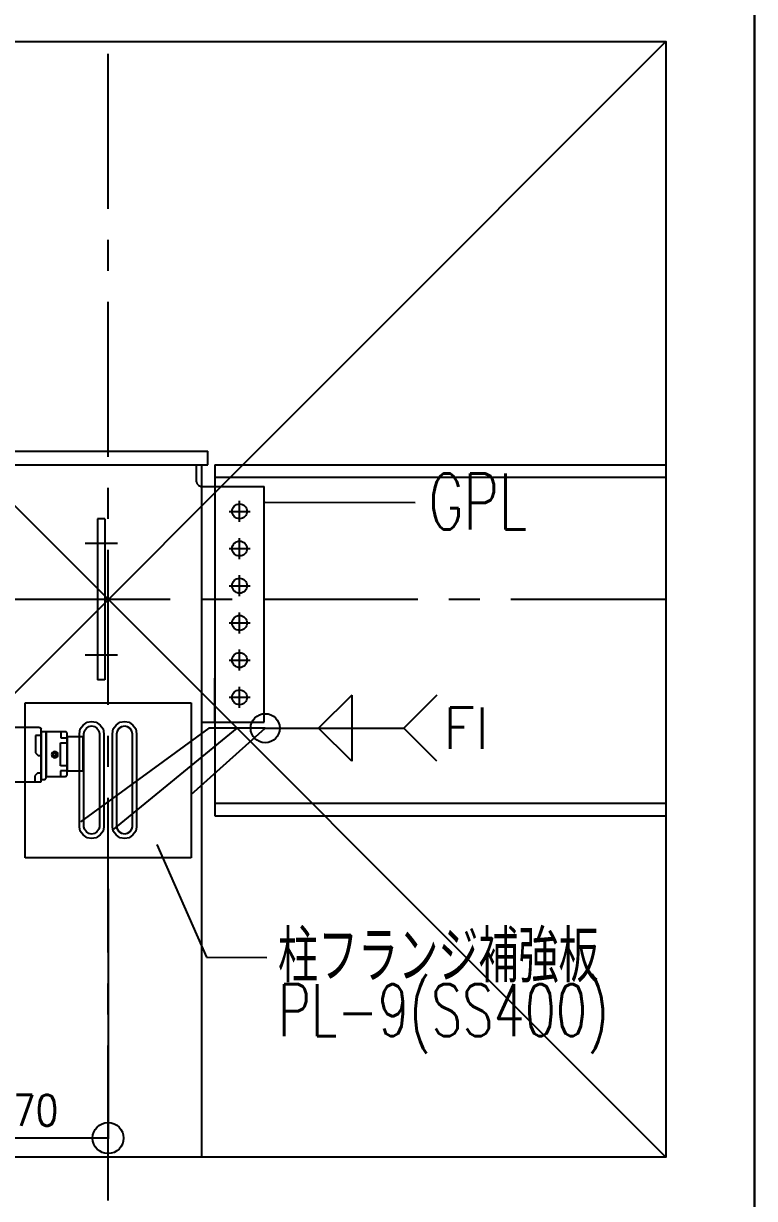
# Model space of a CAD drawing. Extents: x -668440 to 1010955, y -1678500 to 210463.
# Drawn here: x -609374 to -597578, y -903745 to -884787 of the extents above; entities that cross this region are included whole.
import ezdxf
from ezdxf.enums import TextEntityAlignment as Align

# ---------------------------------------------------------------- set-up
doc = ezdxf.new("R2010")
doc.units = 0
doc.header["$MEASUREMENT"] = 0
doc.linetypes.add('CENTER', pattern=[2, 1.25, -0.25, 0.25, -0.25])
doc.linetypes.add('HASEN_S', pattern=[2, 1.5, -0.5])
doc.layers.get('0').update_dxf_attribs({"color": 3, "linetype": 'CONTINUOUS'})
doc.layers.get('Defpoints').update_dxf_attribs({"color": 251, "linetype": 'CONTINUOUS'})
doc.layers.add('00_ADDL', color=253, linetype='CONTINUOUS', plot=False)
for name, color, linetype in [('098', 7, 'CONTINUOUS'), ('100', 5, 'CENTER'), ('_1-1_L-CL', 3, 'CONTINUOUS'), ('_1-3_L-CS', 1, 'CONTINUOUS'), ('_1-B_TXT1', 3, 'CONTINUOUS'), ('_5-6_GS-M', 6, 'CONTINUOUS'), ('_B-2_PL-M', 3, 'CONTINUOUS'), ('_B-3_PL-H', 4, 'HASEN_S'), ('_B-6_BN-M', 3, 'CONTINUOUS'), ('BOLT', 4, 'CONTINUOUS'), ('cfhole_d', 7, 'CONTINUOUS'), ('cfr_d', 7, 'CONTINUOUS'), ('COL_H-594x302x14x23x13', 7, 'CONTINUOUS'), ('ctp400-40-60-60-0-0-M22', 7, 'CONTINUOUS'), ('SH400-12-3-3-M22@90(0.0)', 7, 'CONTINUOUS'), ('注記', 3, 'CONTINUOUS')]:
    doc.layers.add(name, color=color, linetype=linetype)
doc.styles.add('DRACAD', font='txt', dxfattribs={"width": 0.85, "bigfont": 'extfont2'})
doc.styles.add('S030', font='simplex.shx', dxfattribs={"width": 0.8, "bigfont": 'extfont2.shx'})
doc.styles.get("Standard").update_dxf_attribs({"font": 'Osaka.ttc'})
doc.dimstyles.new('ISO-25', dxfattribs={"dimtxt": 2.5, "dimasz": 2.5, "dimexe": 1.25, "dimexo": 0.625, "dimtad": 1, "dimdec": 4, "dimdsep": 46, "dimtxsty": 'Standard', "dimcen": 2.5, "dimadec": 0, "dimazin": 0, "dimtfac": 1, "dimtdec": 4, "dimtmove": 0, "dimatfit": 3, "dimfxl": 1, "dimtolj": 1, "dimtzin": 0, "dimarcsym": 0})

# ---------------------------------------------------------------- blocks, each defined once
blk = doc.blocks.new('TC01')
at = {"layer": '注記', "color": 4, "linetype": 'Continuous'}
for p, q in [((4817.1, 30070.6), (4843.1, 30070.6)), ((4817.1, 30015.6), (4817.1, 30070.6)), ((4843.1, 30076.3), (4843.1, 30076.4)), ((4843.1, 30076.4), (4843.2, 30076.4)), ((4843.1, 30076.2), (4843.1, 30076.3)), ((4843.1, 30076.1), (4843.1, 30076.2)), ((4843.1, 30076), (4843.1, 30076.1)), ((4843.1, 30076.1), (4843.1, 30076.1)), ((4843.1, 30075.9), (4843.1, 30076)), ((4843.1, 30075.8), (4843.1, 30075.9)), ((4843.1, 30075.7), (4843.1, 30075.8)), ((4843.1, 30075.8), (4843.1, 30075.8)), ((4843.1, 30075.6), (4843.1, 30075.7)), ((4843.1, 30042.6), (4843.1, 30075.6)), ((4843.1, 30070.6), (4843.1, 30015.6)), ((4853.1, 30068.6), (4843.1, 30068.6)), ((4843.2, 30076.6), (4843.3, 30076.7)), ((4843.2, 30076.5), (4843.2, 30076.6)), ((4843.2, 30076.6), (4843.2, 30076.6)), ((4843.2, 30076.4), (4843.2, 30076.5)), ((4843.3, 30076.9), (4843.4, 30077)), ((4843.3, 30076.8), (4843.3, 30076.9)), ((4843.3, 30076.7), (4843.3, 30076.8)), ((4843.3, 30076.8), (4843.3, 30076.8)), ((4843.4, 30077.1), (4843.5, 30077.2)), ((4843.4, 30077), (4843.4, 30077.1)), ((4843.4, 30077), (4843.4, 30077)), ((4843.5, 30077.2), (4843.6, 30077.3)), ((4843.5, 30077.2), (4843.5, 30077.2)), ((4843.6, 30077.4), (4843.7, 30077.5)), ((4843.6, 30077.3), (4843.6, 30077.4)), ((4843.6, 30077.4), (4843.6, 30077.4)), ((4843.7, 30077.5), (4843.8, 30077.6)), ((4843.7, 30077.5), (4843.7, 30077.5)), ((4843.8, 30077.6), (4843.9, 30077.7)), ((4843.8, 30077.6), (4843.8, 30077.6)), ((4843.9, 30077.7), (4844, 30077.8)), ((4843.9, 30077.7), (4843.9, 30077.7)), ((4844, 30077.8), (4844.1, 30077.9)), ((4844, 30077.8), (4844, 30077.8)), ((4844.1, 30077.9), (4844.2, 30077.9)), ((4844.2, 30077.9), (4844.2, 30078)), ((4844.2, 30078), (4844.3, 30078)), ((4844.3, 30078), (4844.3, 30078.1)), ((4844.3, 30078.1), (4844.4, 30078.1)), ((4844.4, 30078.1), (4844.5, 30078.2)), ((4844.5, 30078.2), (4844.5, 30078.2)), ((4844.5, 30078.2), (4844.6, 30078.2)), ((4844.6, 30078.2), (4844.6, 30078.3)), ((4844.6, 30078.3), (4844.7, 30078.3)), ((4844.7, 30078.3), (4844.8, 30078.3)), ((4844.8, 30078.3), (4844.8, 30078.4)), ((4844.8, 30078.4), (4844.9, 30078.4)), ((4844.9, 30078.4), (4845, 30078.4)), ((4845, 30078.4), (4845, 30078.5)), ((4845, 30078.5), (4845.1, 30078.5)), ((4845.1, 30078.5), (4845.2, 30078.5)), ((4845.2, 30078.5), (4845.3, 30078.5)), ((4845.3, 30078.5), (4845.4, 30078.6)), ((4845.3, 30078.5), (4845.3, 30078.5)), ((4845.4, 30078.6), (4845.5, 30078.6)), ((4845.5, 30078.6), (4845.5, 30078.6)), ((4845.5, 30078.6), (4845.6, 30078.6)), ((4845.6, 30078.6), (4845.7, 30078.6)), ((4845.7, 30078.6), (4845.8, 30078.6)), ((4845.8, 30078.6), (4845.8, 30078.6)), ((4845.8, 30078.6), (4845.9, 30078.6)), ((4845.9, 30078.6), (4846, 30078.6)), ((4846, 30078.6), (4846.1, 30078.6)), ((4846.1, 30078.6), (4877.1, 30078.6)), ((4853.1, 30078.6), (4853.1, 30068.6)), ((4877.1, 30078.6), (4877.1, 30006.6)), ((4877.1, 30078.6), (4885.1, 30078.6)), ((4877.1, 30004.6), (4877.1, 30078.6)), ((4885.1, 29997.6), (4885.1, 30082.6)), ((4885.1, 30078.6), (4885.1, 30001.6)), ((4885.1, 30072.6), (4894.1, 30072.6)), ((4888.1, 30085.6), (4946.1, 30085.6)), ((4894.1, 30072.6), (4894.1, 30044.6)), ((4854.1, 30060.6), (4843.1, 30060.6)), ((4854.1, 30023.6), (4854.1, 30060.6)), ((4843.1, 30009.6), (4843.1, 30042.6)), ((4859.8, 30040.9), (4859.8, 30042.4)), ((4859.8, 30042.4), (4861.1, 30042.4)), ((4861.1, 30040.9), (4859.8, 30040.9)), ((4861.1, 30042.4), (4861.1, 30042.4)), ((4861.1, 30042.4), (4861.1, 30042.4)), ((4861.1, 30042.4), (4861.1, 30042.4)), ((4861.1, 30042.4), (4861.2, 30042.4)), ((4861.2, 30040.9), (4861.1, 30040.9)), ((4861.1, 30040.9), (4861.1, 30040.9)), ((4861.1, 30040.9), (4861.1, 30040.9)), ((4861.1, 30040.9), (4861.1, 30040.9)), ((4861.2, 30042.4), (4861.2, 30042.4)), ((4861.2, 30042.4), (4861.2, 30042.4)), ((4861.2, 30042.4), (4861.3, 30042.4)), ((4861.3, 30040.9), (4861.2, 30040.9)), ((4861.2, 30040.9), (4861.2, 30040.9)), ((4861.2, 30040.9), (4861.2, 30040.9)), ((4861.3, 30042.4), (4861.3, 30042.4)), ((4861.3, 30042.4), (4861.3, 30042.4)), ((4861.3, 30042.4), (4861.4, 30042.4)), ((4861.3, 30040.8), (4861.3, 30040.9)), ((4861.3, 30040.9), (4861.3, 30040.9)), ((4861.4, 30040.8), (4861.3, 30040.8)), ((4861.4, 30042.4), (4861.4, 30042.4)), ((4861.4, 30042.4), (4861.4, 30042.4)), ((4861.4, 30042.4), (4861.4, 30042.4)), ((4861.4, 30042.4), (4861.5, 30042.4)), ((4861.5, 30040.8), (4861.4, 30040.8)), ((4861.4, 30040.8), (4861.4, 30040.8)), ((4861.4, 30040.8), (4861.4, 30040.8)), ((4861.4, 30040.8), (4861.4, 30040.8)), ((4861.5, 30042.4), (4861.5, 30042.5)), ((4861.5, 30042.5), (4861.5, 30042.5)), ((4861.5, 30042.5), (4861.6, 30042.5)), ((4861.6, 30040.8), (4861.5, 30040.8)), ((4861.5, 30040.8), (4861.5, 30040.8)), ((4861.5, 30040.8), (4861.5, 30040.8)), ((4861.6, 30042.5), (4861.6, 30042.5)), ((4861.6, 30042.5), (4861.6, 30042.5)), ((4861.6, 30042.5), (4861.6, 30042.5)), ((4861.6, 30042.5), (4861.7, 30042.5)), ((4861.6, 30040.7), (4861.6, 30040.8)), ((4861.6, 30040.8), (4861.6, 30040.8)), ((4861.7, 30040.7), (4861.6, 30040.7)), ((4861.6, 30040.7), (4861.6, 30040.7)), ((4861.7, 30042.5), (4861.7, 30042.6)), ((4861.7, 30042.6), (4861.7, 30042.6)), ((4861.7, 30042.6), (4861.8, 30042.6)), ((4861.8, 30040.7), (4861.7, 30040.7)), ((4861.7, 30040.7), (4861.7, 30040.7)), ((4861.7, 30040.7), (4861.7, 30040.7)), ((4861.8, 30042.6), (4861.8, 30042.7)), ((4861.8, 30042.7), (4861.9, 30042.7)), ((4861.8, 30042.6), (4861.8, 30042.6)), ((4861.8, 30042.6), (4861.8, 30042.6)), ((4861.8, 30042.6), (4861.8, 30042.6)), ((4861.8, 30040.6), (4861.8, 30040.7)), ((4861.9, 30040.6), (4861.8, 30040.6)), ((4861.8, 30040.6), (4861.8, 30040.6)), ((4861.8, 30040.6), (4861.8, 30040.6)), ((4861.8, 30040.6), (4861.8, 30040.6)), ((4861.9, 30042.7), (4862, 30042.8)), ((4861.9, 30042.7), (4861.9, 30042.7)), ((4861.9, 30042.7), (4861.9, 30042.7)), ((4861.9, 30042.7), (4861.9, 30042.7)), ((4861.9, 30040.5), (4861.9, 30040.6)), ((4861.9, 30040.6), (4861.9, 30040.6)), ((4862, 30040.5), (4861.9, 30040.5)), ((4861.9, 30040.5), (4861.9, 30040.5)), ((4862, 30042.8), (4862, 30042.9)), ((4862, 30042.9), (4862.1, 30042.9)), ((4862, 30042.8), (4862, 30042.8)), ((4862, 30042.8), (4862, 30042.8)), ((4862, 30042.8), (4862, 30042.8)), ((4862, 30040.4), (4862, 30040.5)), ((4862, 30040.5), (4862, 30040.5)), ((4862.1, 30040.4), (4862, 30040.4)), ((4862, 30040.4), (4862, 30040.4)), ((4862, 30040.4), (4862, 30040.4)), ((4862.1, 30042.9), (4862.1, 30043)), ((4862.1, 30043), (4862.1, 30043)), ((4862.1, 30043), (4862.1, 30043)), ((4862.1, 30043), (4862.2, 30043)), ((4862.1, 30042.9), (4862.1, 30042.9)), ((4862.1, 30042.9), (4862.1, 30042.9)), ((4862.1, 30040.3), (4862.1, 30040.4)), ((4862.1, 30040.2), (4862.1, 30040.3)), ((4862.1, 30040.3), (4862.1, 30040.3)), ((4862.1, 30040.3), (4862.1, 30040.3)), ((4862.1, 30040.3), (4862.1, 30040.3)), ((4862.2, 30040.2), (4862.1, 30040.2)), ((4862.2, 30043.2), (4862.3, 30043.3)), ((4862.2, 30043.1), (4862.2, 30043.2)), ((4862.2, 30043.2), (4862.2, 30043.2)), ((4862.2, 30043.2), (4862.2, 30043.2)), ((4862.2, 30043), (4862.2, 30043.1)), ((4862.2, 30043.1), (4862.2, 30043.1)), ((4862.2, 30043.1), (4862.2, 30043.1)), ((4862.2, 30043.1), (4862.2, 30043.1)), ((4862.2, 30040.1), (4862.2, 30040.2)), ((4862.2, 30040.2), (4862.2, 30040.2)), ((4862.2, 30040.2), (4862.2, 30040.2)), ((4862.2, 30040), (4862.2, 30040.1)), ((4862.2, 30040.1), (4862.2, 30040.1)), ((4862.2, 30040.1), (4862.2, 30040.1)), ((4862.3, 30040), (4862.2, 30040)), ((4862.2, 30040), (4862.2, 30040)), ((4862.3, 30044.9), (4863.8, 30044.9)), ((4862.3, 30043.6), (4862.3, 30044.9)), ((4862.3, 30043.5), (4862.3, 30043.6)), ((4862.3, 30043.6), (4862.3, 30043.6)), ((4862.3, 30043.6), (4862.3, 30043.6)), ((4862.3, 30043.4), (4862.3, 30043.5)), ((4862.3, 30043.5), (4862.3, 30043.5)), ((4862.3, 30043.5), (4862.3, 30043.5)), ((4862.3, 30043.3), (4862.3, 30043.4)), ((4862.3, 30043.4), (4862.3, 30043.4)), ((4862.3, 30043.4), (4862.3, 30043.4)), ((4862.3, 30043.4), (4862.3, 30043.4)), ((4862.3, 30043.3), (4862.3, 30043.3)), ((4862.3, 30043.3), (4862.3, 30043.3)), ((4862.3, 30039.9), (4862.3, 30040)), ((4862.3, 30040), (4862.3, 30040)), ((4862.3, 30039.8), (4862.3, 30039.9)), ((4862.3, 30039.9), (4862.3, 30039.9)), ((4862.3, 30039.9), (4862.3, 30039.9)), ((4862.3, 30039.7), (4862.3, 30039.8)), ((4862.3, 30039.8), (4862.3, 30039.8)), ((4862.3, 30039.8), (4862.3, 30039.8)), ((4862.3, 30039.6), (4862.3, 30039.7)), ((4862.3, 30039.7), (4862.3, 30039.7)), ((4862.3, 30039.7), (4862.3, 30039.7)), ((4862.3, 30039.7), (4862.3, 30039.7)), ((4862.3, 30038.4), (4862.3, 30039.6)), ((4863.8, 30038.4), (4862.3, 30038.4)), ((4863.8, 30044.9), (4863.8, 30043.6)), ((4863.8, 30043.6), (4863.8, 30043.6)), ((4863.8, 30043.6), (4863.8, 30043.6)), ((4863.8, 30043.6), (4863.8, 30043.5)), ((4863.8, 30043.5), (4863.8, 30043.5)), ((4863.8, 30043.5), (4863.8, 30043.5)), ((4863.8, 30043.5), (4863.8, 30043.4)), ((4863.8, 30043.4), (4863.8, 30043.4)), ((4863.8, 30043.4), (4863.8, 30043.4)), ((4863.8, 30043.4), (4863.8, 30043.4)), ((4863.8, 30043.4), (4863.8, 30043.3)), ((4863.8, 30043.3), (4863.9, 30043.3)), ((4863.9, 30040), (4863.8, 30039.9)), ((4863.8, 30039.9), (4863.8, 30039.9)), ((4863.8, 30039.9), (4863.8, 30039.9)), ((4863.8, 30039.9), (4863.8, 30039.8)), ((4863.8, 30039.8), (4863.8, 30039.8)), ((4863.8, 30039.8), (4863.8, 30039.8)), ((4863.8, 30039.8), (4863.8, 30039.7)), ((4863.8, 30039.7), (4863.8, 30039.7)), ((4863.8, 30039.7), (4863.8, 30039.7)), ((4863.8, 30039.7), (4863.8, 30039.7)), ((4863.8, 30039.7), (4863.8, 30039.6)), ((4863.8, 30039.6), (4863.8, 30038.4)), ((4863.9, 30043.3), (4863.9, 30043.3)), ((4863.9, 30043.3), (4863.9, 30043.2)), ((4863.9, 30043.2), (4863.9, 30043.2)), ((4863.9, 30043.2), (4863.9, 30043.2)), ((4863.9, 30043.2), (4863.9, 30043.1)), ((4863.9, 30043.1), (4863.9, 30043.1)), ((4863.9, 30043.1), (4863.9, 30043.1)), ((4863.9, 30043.1), (4863.9, 30043.1)), ((4863.9, 30043.1), (4864, 30043)), ((4864, 30040.2), (4863.9, 30040.2)), ((4863.9, 30040.2), (4863.9, 30040.2)), ((4863.9, 30040.2), (4863.9, 30040.1)), ((4863.9, 30040.1), (4863.9, 30040.1)), ((4863.9, 30040.1), (4863.9, 30040.1)), ((4863.9, 30040.1), (4863.9, 30040)), ((4863.9, 30040), (4863.9, 30040)), ((4863.9, 30040), (4863.9, 30040)), ((4863.9, 30040), (4863.9, 30040)), ((4864, 30043), (4864, 30043)), ((4864, 30043), (4864, 30043)), ((4864, 30043), (4864, 30043)), ((4864, 30043), (4864, 30042.9)), ((4864, 30042.9), (4864, 30042.9)), ((4864, 30042.9), (4864.1, 30042.9)), ((4864.1, 30040.4), (4864, 30040.3)), ((4864, 30040.3), (4864, 30040.3)), ((4864, 30040.3), (4864, 30040.3)), ((4864, 30040.3), (4864, 30040.3)), ((4864, 30040.3), (4864, 30040.2)), ((4864, 30040.2), (4864, 30040.2)), ((4864.1, 30042.9), (4864.1, 30042.9)), ((4864.1, 30042.9), (4864.1, 30042.8)), ((4864.1, 30042.8), (4864.1, 30042.8)), ((4864.1, 30042.8), (4864.1, 30042.8)), ((4864.1, 30042.8), (4864.2, 30042.8)), ((4864.2, 30040.5), (4864.1, 30040.5)), ((4864.1, 30040.5), (4864.1, 30040.4)), ((4864.1, 30040.4), (4864.1, 30040.4)), ((4864.1, 30040.4), (4864.1, 30040.4)), ((4864.1, 30040.4), (4864.1, 30040.4)), ((4864.2, 30042.8), (4864.2, 30042.7)), ((4864.2, 30042.7), (4864.2, 30042.7)), ((4864.2, 30042.7), (4864.2, 30042.7)), ((4864.2, 30042.7), (4864.2, 30042.7)), ((4864.2, 30042.7), (4864.3, 30042.7)), ((4864.3, 30040.6), (4864.2, 30040.6)), ((4864.2, 30040.6), (4864.2, 30040.6)), ((4864.2, 30040.6), (4864.2, 30040.5)), ((4864.2, 30040.5), (4864.2, 30040.5)), ((4864.2, 30040.5), (4864.2, 30040.5)), ((4864.3, 30042.7), (4864.3, 30042.6)), ((4864.3, 30042.6), (4864.3, 30042.6)), ((4864.3, 30042.6), (4864.3, 30042.6)), ((4864.3, 30042.6), (4864.4, 30042.6)), ((4864.4, 30040.7), (4864.3, 30040.6)), ((4864.3, 30040.6), (4864.3, 30040.6)), ((4864.3, 30040.6), (4864.3, 30040.6)), ((4864.3, 30040.6), (4864.3, 30040.6)), ((4864.4, 30042.6), (4864.4, 30042.6)), ((4864.4, 30042.6), (4864.4, 30042.6)), ((4864.4, 30042.6), (4864.4, 30042.5)), ((4864.4, 30042.5), (4864.5, 30042.5)), ((4864.5, 30040.7), (4864.4, 30040.7)), ((4864.4, 30040.7), (4864.4, 30040.7)), ((4864.4, 30040.7), (4864.4, 30040.7)), ((4864.4, 30040.7), (4864.4, 30040.7)), ((4864.5, 30042.5), (4864.5, 30042.5)), ((4864.5, 30042.5), (4864.5, 30042.5)), ((4864.5, 30042.5), (4864.5, 30042.5)), ((4864.5, 30042.5), (4864.6, 30042.5)), ((4864.6, 30040.8), (4864.5, 30040.8)), ((4864.5, 30040.8), (4864.5, 30040.8)), ((4864.5, 30040.8), (4864.5, 30040.7)), ((4864.5, 30040.7), (4864.5, 30040.7)), ((4864.6, 30042.5), (4864.6, 30042.5)), ((4864.6, 30042.5), (4864.6, 30042.4)), ((4864.6, 30042.4), (4864.7, 30042.4)), ((4864.7, 30040.8), (4864.6, 30040.8)), ((4864.6, 30040.8), (4864.6, 30040.8)), ((4864.6, 30040.8), (4864.6, 30040.8)), ((4864.7, 30042.4), (4864.7, 30042.4)), ((4864.7, 30042.4), (4864.7, 30042.4)), ((4864.7, 30042.4), (4864.8, 30042.4)), ((4864.8, 30040.8), (4864.7, 30040.8)), ((4864.7, 30040.8), (4864.7, 30040.8)), ((4864.7, 30040.8), (4864.7, 30040.8)), ((4864.8, 30042.4), (4864.8, 30042.4)), ((4864.8, 30042.4), (4864.8, 30042.4)), ((4864.8, 30042.4), (4864.8, 30042.4)), ((4864.8, 30042.4), (4864.9, 30042.4)), ((4864.9, 30040.9), (4864.8, 30040.9)), ((4864.8, 30040.9), (4864.8, 30040.9)), ((4864.8, 30040.9), (4864.8, 30040.8)), ((4864.8, 30040.8), (4864.8, 30040.8)), ((4864.9, 30042.4), (4864.9, 30042.4)), ((4864.9, 30042.4), (4864.9, 30042.4)), ((4864.9, 30042.4), (4865, 30042.4)), ((4865, 30040.9), (4864.9, 30040.9)), ((4864.9, 30040.9), (4864.9, 30040.9)), ((4864.9, 30040.9), (4864.9, 30040.9)), ((4865, 30042.4), (4865, 30042.4)), ((4865, 30042.4), (4865, 30042.4)), ((4865, 30042.4), (4865.1, 30042.4)), ((4865.1, 30040.9), (4865, 30040.9)), ((4865, 30040.9), (4865, 30040.9)), ((4865, 30040.9), (4865, 30040.9)), ((4865.1, 30042.4), (4866.3, 30042.4)), ((4866.3, 30040.9), (4865.1, 30040.9)), ((4866.3, 30042.4), (4866.3, 30040.9)), ((4890.1, 30040.1), (4885.1, 30040.1)), ((4894.1, 30044.6), (4890.1, 30040.1)), ((4843.1, 30015.6), (4817.1, 30015.6)), ((4843.1, 30023.6), (4854.1, 30023.6)), ((4843.1, 30015.6), (4854.1, 30015.6)), ((4854.1, 30015.6), (4854.1, 30006.6)), ((4885.1, 30011.6), (4891.1, 30011.6)), ((4891.1, 30011.6), (4895.1, 30007.6)), ((4843.1, 30009.5), (4843.1, 30009.6)), ((4843.1, 30009.6), (4843.1, 30009.6)), ((4843.1, 30009.4), (4843.1, 30009.5)), ((4843.1, 30009.3), (4843.1, 30009.4)), ((4843.1, 30009.2), (4843.1, 30009.3)), ((4843.1, 30009.3), (4843.1, 30009.3)), ((4843.1, 30009.1), (4843.1, 30009.2)), ((4843.1, 30009), (4843.1, 30009.1)), ((4843.1, 30008.9), (4843.1, 30009)), ((4843.1, 30009), (4843.1, 30009)), ((4843.2, 30008.8), (4843.1, 30008.9)), ((4843.2, 30008.7), (4843.2, 30008.8)), ((4843.2, 30008.8), (4843.2, 30008.8)), ((4843.2, 30008.6), (4843.2, 30008.7)), ((4843.3, 30008.5), (4843.2, 30008.6)), ((4843.3, 30008.4), (4843.3, 30008.5)), ((4843.3, 30008.5), (4843.3, 30008.5)), ((4843.3, 30008.3), (4843.3, 30008.4)), ((4843.4, 30008.3), (4843.3, 30008.3)), ((4843.4, 30008.2), (4843.4, 30008.3)), ((4843.4, 30008.1), (4843.4, 30008.2)), ((4843.5, 30008.1), (4843.4, 30008.1)), ((4843.5, 30008), (4843.5, 30008.1)), ((4843.6, 30008), (4843.5, 30008)), ((4843.6, 30007.9), (4843.6, 30008)), ((4843.6, 30007.8), (4843.6, 30007.9)), ((4843.7, 30007.8), (4843.6, 30007.8)), ((4843.7, 30007.7), (4843.7, 30007.8)), ((4843.8, 30007.7), (4843.7, 30007.7)), ((4843.8, 30007.6), (4843.8, 30007.7)), ((4843.9, 30007.6), (4843.8, 30007.6)), ((4843.9, 30007.5), (4843.9, 30007.6)), ((4844, 30007.5), (4843.9, 30007.5)), ((4844, 30007.4), (4844, 30007.5)), ((4844.1, 30007.4), (4844, 30007.4)), ((4844.2, 30007.3), (4844.1, 30007.4)), ((4844.3, 30007.2), (4844.2, 30007.3)), ((4844.2, 30007.3), (4844.2, 30007.3)), ((4844.4, 30007.1), (4844.3, 30007.2)), ((4844.3, 30007.2), (4844.3, 30007.2)), ((4844.5, 30007.1), (4844.4, 30007.1)), ((4844.6, 30007), (4844.5, 30007.1)), ((4844.5, 30007.1), (4844.5, 30007.1)), ((4844.7, 30006.9), (4844.6, 30007)), ((4844.6, 30007), (4844.6, 30007)), ((4844.8, 30006.9), (4844.7, 30006.9)), ((4844.9, 30006.9), (4844.8, 30006.9)), ((4844.8, 30006.9), (4844.8, 30006.9)), ((4845, 30006.8), (4844.9, 30006.9)), ((4845.1, 30006.8), (4845, 30006.8)), ((4845, 30006.8), (4845, 30006.8)), ((4845.2, 30006.8), (4845.1, 30006.8)), ((4845.3, 30006.7), (4845.2, 30006.8)), ((4845.4, 30006.7), (4845.3, 30006.7)), ((4845.3, 30006.7), (4845.3, 30006.7)), ((4845.5, 30006.7), (4845.4, 30006.7)), ((4845.6, 30006.7), (4845.5, 30006.7)), ((4845.5, 30006.7), (4845.5, 30006.7)), ((4845.7, 30006.6), (4845.6, 30006.7)), ((4845.8, 30006.6), (4845.7, 30006.6)), ((4845.9, 30006.6), (4845.8, 30006.6)), ((4845.8, 30006.6), (4845.8, 30006.6)), ((4846, 30006.6), (4845.9, 30006.6)), ((4846.1, 30006.6), (4846, 30006.6)), ((4877.1, 30006.6), (4846.1, 30006.6)), ((4877.1, 30004.5), (4877.1, 30004.6)), ((4877.1, 30004.6), (4877.1, 30004.6)), ((4877.1, 30004.4), (4877.1, 30004.5)), ((4877.1, 30004.3), (4877.1, 30004.4)), ((4877.1, 30004.2), (4877.1, 30004.3)), ((4877.1, 30004.3), (4877.1, 30004.3)), ((4877.1, 30004.1), (4877.1, 30004.2)), ((4877.1, 30004), (4877.1, 30004.1)), ((4877.1, 30003.9), (4877.1, 30004)), ((4877.1, 30004), (4877.1, 30004)), ((4877.2, 30003.8), (4877.1, 30003.9)), ((4877.2, 30003.7), (4877.2, 30003.8)), ((4877.2, 30003.8), (4877.2, 30003.8)), ((4877.2, 30003.6), (4877.2, 30003.7)), ((4877.3, 30003.5), (4877.2, 30003.6)), ((4877.3, 30003.4), (4877.3, 30003.5)), ((4877.3, 30003.5), (4877.3, 30003.5)), ((4877.3, 30003.3), (4877.3, 30003.4)), ((4877.4, 30003.3), (4877.3, 30003.3)), ((4877.4, 30003.2), (4877.4, 30003.3)), ((4877.4, 30003.1), (4877.4, 30003.2)), ((4877.5, 30003.1), (4877.4, 30003.1)), ((4877.5, 30003), (4877.5, 30003.1)), ((4877.6, 30003), (4877.5, 30003)), ((4877.6, 30002.9), (4877.6, 30003)), ((4877.6, 30002.8), (4877.6, 30002.9)), ((4877.7, 30002.8), (4877.6, 30002.8)), ((4877.7, 30002.7), (4877.7, 30002.8)), ((4877.8, 30002.7), (4877.7, 30002.7)), ((4877.8, 30002.6), (4877.8, 30002.7)), ((4877.9, 30002.6), (4877.8, 30002.6)), ((4877.9, 30002.5), (4877.9, 30002.6)), ((4878, 30002.5), (4877.9, 30002.5)), ((4878, 30002.4), (4878, 30002.5)), ((4878.1, 30002.4), (4878, 30002.4)), ((4878.2, 30002.3), (4878.1, 30002.4)), ((4878.3, 30002.2), (4878.2, 30002.3)), ((4878.2, 30002.3), (4878.2, 30002.3)), ((4878.4, 30002.1), (4878.3, 30002.2)), ((4878.3, 30002.2), (4878.3, 30002.2)), ((4878.5, 30002.1), (4878.4, 30002.1)), ((4878.6, 30002), (4878.5, 30002.1)), ((4878.5, 30002.1), (4878.5, 30002.1)), ((4878.7, 30001.9), (4878.6, 30002)), ((4878.6, 30002), (4878.6, 30002)), ((4878.8, 30001.9), (4878.7, 30001.9)), ((4878.9, 30001.9), (4878.8, 30001.9)), ((4878.8, 30001.9), (4878.8, 30001.9)), ((4879, 30001.8), (4878.9, 30001.9)), ((4879.1, 30001.8), (4879, 30001.8)), ((4879, 30001.8), (4879, 30001.8)), ((4879.2, 30001.8), (4879.1, 30001.8)), ((4879.3, 30001.7), (4879.2, 30001.8)), ((4879.4, 30001.7), (4879.3, 30001.7)), ((4879.3, 30001.7), (4879.3, 30001.7)), ((4879.5, 30001.7), (4879.4, 30001.7)), ((4879.6, 30001.7), (4879.5, 30001.7)), ((4879.5, 30001.7), (4879.5, 30001.7)), ((4879.7, 30001.6), (4879.6, 30001.7)), ((4879.8, 30001.6), (4879.7, 30001.6)), ((4879.9, 30001.6), (4879.8, 30001.6)), ((4879.8, 30001.6), (4879.8, 30001.6)), ((4880, 30001.6), (4879.9, 30001.6)), ((4880.1, 30001.6), (4880, 30001.6)), ((4885.1, 30001.6), (4880.1, 30001.6)), ((4946.1, 29997.6), (4885.1, 29997.6)), ((4895.1, 30007.6), (4895.1, 29997.6))]:
    blk.add_line(p, q, dxfattribs=at)
blk.add_circle((4863.1, 30041.6), 5.2, dxfattribs=at)
blk.add_arc((4888.1, 30082.6), 3, 90, 180, dxfattribs=at)
blk = doc.blocks.new('_ORIGIN')
at = {"color": 0, "linetype": 'ByBlock', "lineweight": -2}
blk.add_line((0, 0), (-1, 0), dxfattribs=at)
blk.add_circle((0, 0), 0.5, dxfattribs=at)
blk = doc.blocks.new('*D10622')
at = {"layer": '_5-6_GS-M', "color": 0, "lineweight": -2}
for p, q in [((-228140.8, -394431.6), (-228140.8, -394903)), ((-227870.8, -394499.6), (-227870.8, -394903)), ((-227920.8, -394901.8), (-228090.8, -394901.8))]:
    blk.add_line(p, q, dxfattribs=at)
at = {"layer": 'Defpoints', "color": 0}
for p in [(-228140.8, -394381.6), (-227870.8, -394449.6), (-228140.8, -394901.8)]:
    blk.add_point(p, dxfattribs=at)
at = {"layer": '_5-6_GS-M', "color": 0, "linetype": 'ByBlock', "lineweight": -2, "xscale": 50, "yscale": 50, "zscale": 50, "rotation": 180}
blk.add_blockref('_ORIGIN', (-228140.8, -394901.8), dxfattribs=at)
at = {"layer": '_5-6_GS-M', "color": 0, "linetype": 'ByBlock', "lineweight": -2, "xscale": 50, "yscale": 50, "zscale": 50}
blk.add_blockref('_ORIGIN', (-227870.8, -394901.8), dxfattribs=at)
at = {"layer": '_5-6_GS-M', "color": 0, "insert": (-228005.8, -394856.8), "char_height": 50, "attachment_point": 5, "style": 'DRACAD'}
blk.add_mtext('\\A1;270', dxfattribs=at)
blk = doc.blocks.new('剛接合部C1Y')
at = {"layer": '00_ADDL'}
for p, q in [((-226827.6965, -397002.59222), (-226827.6965, -392142.59222)), ((-228770.77238, -393132.59222), (-226970.77238, -394932.59222)), ((-226970.77238, -393132.59222), (-228770.77238, -394932.59222))]:
    blk.add_line(p, q, dxfattribs=at)
blk.add_lwpolyline([(-228770.77238, -394932.59222), (-228770.77238, -393132.59222), (-226970.77238, -393132.59222), (-226970.77238, -394932.59222)], close=True, dxfattribs=at)
at = {"layer": '100', "linetype": 'CENTER', "ltscale": 200}
for p, q in [((-227870.77238, -397002.59222), (-227870.77238, -393132.59222)), ((-226970.77238, -394032.59222), (-232770.77238, -394032.59222))]:
    blk.add_line(p, q, dxfattribs=at)
at = {"layer": '_1-1_L-CL'}
blk.add_line((-226827.6965, -392142.59222), (-226827.6965, -399027.59222), dxfattribs=at)
at = {"layer": '_1-3_L-CS'}
for p, q in [((-227617.54923, -393875.77574), (-227375.04563, -393876.38704)), ((-227792.05277, -394427.9714), (-227711.95721, -394609.90915)), ((-227711.95721, -394609.90915), (-227614.66434, -394610.21481))]:
    blk.add_line(p, q, dxfattribs=at)
at = {"layer": '_1-3_L-CS', "transparency": 33554661}
for p, q in [((-227477.68779, -394187.16219), (-227531.02113, -394240.49553)), ((-227477.68779, -394187.16219), (-227477.68779, -394293.82886)), ((-227340.0911, -394187.16219), (-227393.42443, -394240.49553)), ((-227708.24104, -394240.49553), (-227915.27238, -394391.40834)), ((-227861.41943, -394403.14007), (-227662.72768, -394240.49553)), ((-227617.21432, -394240.49553), (-227708.24104, -394240.49553)), ((-227477.68779, -394293.82886), (-227531.02113, -394240.49553)), ((-227340.0911, -394293.82886), (-227393.42443, -394240.49553))]:
    blk.add_line(p, q, dxfattribs=at)
at = {"layer": '_1-3_L-CS'}
blk.add_lwpolyline([(-227736.77238, -394347.61669), (-227617.21432, -394240.49553), (-227393.42443, -394240.49553)], dxfattribs=at)
blk.add_circle((-227617.21432, -394240.49553), 23.47939, dxfattribs=at)
at = {"layer": '_5-6_GS-M'}
for p, q in [((-227698.65976, -393815.59222), (-226969.65976, -393815.59222)), ((-227698.65976, -393815.59222), (-227698.65976, -394381.59222)), ((-227698.65976, -393835.59222), (-226969.65976, -393835.59222)), ((-227698.65976, -394232.09223), (-227698.65976, -394159.59222)), ((-227698.65976, -394361.59222), (-226969.65976, -394361.59222)), ((-227698.65976, -394381.59222), (-226969.65976, -394381.59222))]:
    blk.add_line(p, q, dxfattribs=at)
at = {"layer": '_B-2_PL-M'}
for p in [(-227718.65974, -393850.59222), (-227618.65974, -394230.59222)]:
    blk.add_line(p, (-227618.65974, -393850.59222), dxfattribs=at)
at = {"layer": '_B-3_PL-H'}
blk.add_line((-227728.65974, -393815.59222), (-227728.65974, -393840.59222), dxfattribs=at)
blk.add_arc((-227718.65974, -393840.59222), 10, 180, 270, dxfattribs=at)
at = {"layer": '_B-6_BN-M'}
for p, q in [((-227658.65974, -393907.59222), (-227658.65974, -393873.59222)), ((-227675.65974, -393890.59222), (-227641.65974, -393890.59222)), ((-227658.65974, -393967.59222), (-227658.65974, -393933.59222)), ((-227675.65974, -393950.59222), (-227641.65974, -393950.59222)), ((-227675.65974, -394010.59222), (-227641.65974, -394010.59222)), ((-227658.65974, -394027.59222), (-227658.65974, -393993.59222)), ((-227658.65974, -394087.59222), (-227658.65974, -394053.59222)), ((-227675.65974, -394070.59222), (-227641.65974, -394070.59222)), ((-227658.65974, -394147.59222), (-227658.65974, -394113.59222)), ((-227675.65974, -394130.59222), (-227641.65974, -394130.59222)), ((-227658.65974, -394207.59222), (-227658.65974, -394173.59222)), ((-227675.65974, -394190.59222), (-227641.65974, -394190.59222)), ((-227718.65976, -394230.59222), (-227618.65974, -394230.59222))]:
    blk.add_line(p, q, dxfattribs=at)
for centre in [(-227658.65974, -393890.59222), (-227658.65974, -393950.59222), (-227658.65974, -394010.59222), (-227658.65974, -394070.59222), (-227658.65974, -394130.59222), (-227658.65974, -394190.59222)]:
    blk.add_circle(centre, 12, dxfattribs=at)
at = {"layer": 'BOLT'}
for p, q in [((-227855.77238, -393942.59222), (-227907.77238, -393942.59222)), ((-227855.77238, -394032.59222), (-227907.77238, -394032.59222)), ((-227855.77238, -394122.59222), (-227907.77238, -394122.59222))]:
    blk.add_line(p, q, dxfattribs=at)
at = {"layer": 'cfhole_d'}
for p, q in [((-227905.77238, -394240.59222), (-227901.77238, -394237.59222)), ((-227901.77238, -394237.59222), (-227897.77238, -394236.59222)), ((-227901.77238, -394237.59222), (-227901.77238, -394237.59222)), ((-227897.77238, -394236.59222), (-227897.77238, -394236.59222)), ((-227897.77238, -394236.59222), (-227892.77238, -394237.59222)), ((-227892.77238, -394237.59222), (-227892.77238, -394237.59222)), ((-227892.77238, -394237.59222), (-227888.77238, -394240.59222)), ((-227852.77238, -394240.59222), (-227848.77238, -394237.59222)), ((-227848.77238, -394237.59222), (-227843.77238, -394236.59222)), ((-227848.77238, -394237.59222), (-227848.77238, -394237.59222)), ((-227843.77238, -394236.59222), (-227843.77238, -394236.59222)), ((-227843.77238, -394236.59222), (-227839.77238, -394237.59222)), ((-227839.77238, -394237.59222), (-227839.77238, -394237.59222)), ((-227839.77238, -394237.59222), (-227835.77238, -394240.59222)), ((-227909.77238, -394249.59222), (-227908.77238, -394244.59222)), ((-227909.77238, -394399.59222), (-227909.77238, -394249.59222)), ((-227909.77238, -394249.59222), (-227909.77238, -394249.59222)), ((-227908.77238, -394244.59222), (-227905.77238, -394240.59222)), ((-227908.77238, -394244.59222), (-227908.77238, -394244.59222)), ((-227905.77238, -394240.59222), (-227905.77238, -394240.59222)), ((-227888.77238, -394240.59222), (-227888.77238, -394240.59222)), ((-227888.77238, -394240.59222), (-227885.77238, -394244.59222)), ((-227885.77238, -394244.59222), (-227885.77238, -394244.59222)), ((-227885.77238, -394244.59222), (-227884.77238, -394249.59222)), ((-227884.77238, -394249.59222), (-227884.77238, -394399.59222)), ((-227884.77238, -394249.59222), (-227884.77238, -394249.59222)), ((-227856.77238, -394249.59222), (-227855.77238, -394244.59222)), ((-227856.77238, -394399.59222), (-227856.77238, -394249.59222)), ((-227856.77238, -394249.59222), (-227856.77238, -394249.59222)), ((-227855.77238, -394244.59222), (-227852.77238, -394240.59222)), ((-227855.77238, -394244.59222), (-227855.77238, -394244.59222)), ((-227852.77238, -394240.59222), (-227852.77238, -394240.59222)), ((-227835.77238, -394240.59222), (-227835.77238, -394240.59222)), ((-227835.77238, -394240.59222), (-227832.77238, -394244.59222)), ((-227832.77238, -394244.59222), (-227832.77238, -394244.59222)), ((-227832.77238, -394244.59222), (-227831.77238, -394249.59222)), ((-227831.77238, -394249.59222), (-227831.77238, -394399.59222)), ((-227831.77238, -394249.59222), (-227831.77238, -394249.59222)), ((-227908.77238, -394403.59222), (-227909.77238, -394399.59222)), ((-227909.77238, -394399.59222), (-227909.77238, -394399.59222)), ((-227905.77238, -394407.59222), (-227908.77238, -394403.59222)), ((-227908.77238, -394403.59222), (-227908.77238, -394403.59222)), ((-227901.77238, -394410.59222), (-227905.77238, -394407.59222)), ((-227905.77238, -394407.59222), (-227905.77238, -394407.59222)), ((-227888.77238, -394407.59222), (-227892.77238, -394410.59222)), ((-227885.77238, -394403.59222), (-227888.77238, -394407.59222)), ((-227888.77238, -394407.59222), (-227888.77238, -394407.59222)), ((-227884.77238, -394399.59222), (-227885.77238, -394403.59222)), ((-227885.77238, -394403.59222), (-227885.77238, -394403.59222)), ((-227884.77238, -394399.59222), (-227884.77238, -394399.59222)), ((-227855.77238, -394403.59222), (-227856.77238, -394399.59222)), ((-227856.77238, -394399.59222), (-227856.77238, -394399.59222)), ((-227852.77238, -394407.59222), (-227855.77238, -394403.59222)), ((-227855.77238, -394403.59222), (-227855.77238, -394403.59222)), ((-227848.77238, -394410.59222), (-227852.77238, -394407.59222)), ((-227852.77238, -394407.59222), (-227852.77238, -394407.59222)), ((-227835.77238, -394407.59222), (-227839.77238, -394410.59222)), ((-227832.77238, -394403.59222), (-227835.77238, -394407.59222)), ((-227835.77238, -394407.59222), (-227835.77238, -394407.59222)), ((-227831.77238, -394399.59222), (-227832.77238, -394403.59222)), ((-227832.77238, -394403.59222), (-227832.77238, -394403.59222)), ((-227831.77238, -394399.59222), (-227831.77238, -394399.59222)), ((-227897.77238, -394411.59222), (-227901.77238, -394410.59222)), ((-227901.77238, -394410.59222), (-227901.77238, -394410.59222)), ((-227892.77238, -394410.59222), (-227897.77238, -394411.59222)), ((-227897.77238, -394411.59222), (-227897.77238, -394411.59222)), ((-227892.77238, -394410.59222), (-227892.77238, -394410.59222)), ((-227843.77238, -394411.59222), (-227848.77238, -394410.59222)), ((-227848.77238, -394410.59222), (-227848.77238, -394410.59222)), ((-227839.77238, -394410.59222), (-227843.77238, -394411.59222)), ((-227843.77238, -394411.59222), (-227843.77238, -394411.59222)), ((-227839.77238, -394410.59222), (-227839.77238, -394410.59222))]:
    blk.add_line(p, q, dxfattribs=at)
at = {"layer": 'cfr_d'}
for p, q in [((-228004.77238, -394449.59222), (-228004.77238, -394199.59222)), ((-228004.77238, -394199.59222), (-228004.77238, -394199.59222)), ((-228004.77238, -394199.59222), (-227736.77238, -394199.59222)), ((-227736.77238, -394199.59222), (-227736.77238, -394199.59222)), ((-227736.77238, -394199.59222), (-227736.77238, -394449.59222)), ((-227915.77238, -394241.59222), (-227910.77238, -394235.59222)), ((-227910.77238, -394235.59222), (-227904.77238, -394230.59222)), ((-227910.77238, -394235.59222), (-227910.77238, -394235.59222)), ((-227904.77238, -394230.59222), (-227897.77238, -394229.59222)), ((-227904.77238, -394230.59222), (-227904.77238, -394230.59222)), ((-227897.77238, -394229.59222), (-227897.77238, -394229.59222)), ((-227897.77238, -394229.59222), (-227889.77238, -394230.59222)), ((-227889.77238, -394230.59222), (-227889.77238, -394230.59222)), ((-227889.77238, -394230.59222), (-227883.77238, -394235.59222)), ((-227883.77238, -394235.59222), (-227883.77238, -394235.59222)), ((-227883.77238, -394235.59222), (-227878.77238, -394241.59222)), ((-227862.77238, -394241.59222), (-227857.77238, -394235.59222)), ((-227857.77238, -394235.59222), (-227851.77238, -394230.59222)), ((-227857.77238, -394235.59222), (-227857.77238, -394235.59222)), ((-227851.77238, -394230.59222), (-227843.77238, -394229.59222)), ((-227851.77238, -394230.59222), (-227851.77238, -394230.59222)), ((-227843.77238, -394229.59222), (-227843.77238, -394229.59222)), ((-227843.77238, -394229.59222), (-227836.77238, -394230.59222)), ((-227836.77238, -394230.59222), (-227836.77238, -394230.59222)), ((-227836.77238, -394230.59222), (-227830.77238, -394235.59222)), ((-227830.77238, -394235.59222), (-227830.77238, -394235.59222)), ((-227830.77238, -394235.59222), (-227825.77238, -394241.59222)), ((-227916.77238, -394249.59222), (-227915.77238, -394241.59222)), ((-227916.77238, -394399.59222), (-227916.77238, -394249.59222)), ((-227916.77238, -394249.59222), (-227916.77238, -394249.59222)), ((-227915.77238, -394241.59222), (-227915.77238, -394241.59222)), ((-227878.77238, -394241.59222), (-227878.77238, -394241.59222)), ((-227878.77238, -394241.59222), (-227877.77238, -394249.59222)), ((-227877.77238, -394249.59222), (-227877.77238, -394399.59222)), ((-227877.77238, -394249.59222), (-227877.77238, -394249.59222)), ((-227863.77238, -394249.59222), (-227862.77238, -394241.59222)), ((-227863.77238, -394399.59222), (-227863.77238, -394249.59222)), ((-227863.77238, -394249.59222), (-227863.77238, -394249.59222)), ((-227862.77238, -394241.59222), (-227862.77238, -394241.59222)), ((-227825.77238, -394241.59222), (-227825.77238, -394241.59222)), ((-227825.77238, -394241.59222), (-227824.77238, -394249.59222)), ((-227824.77238, -394249.59222), (-227824.77238, -394399.59222)), ((-227824.77238, -394249.59222), (-227824.77238, -394249.59222)), ((-227915.77238, -394406.59222), (-227916.77238, -394399.59222)), ((-227916.77238, -394399.59222), (-227916.77238, -394399.59222)), ((-227910.77238, -394412.59222), (-227915.77238, -394406.59222)), ((-227915.77238, -394406.59222), (-227915.77238, -394406.59222)), ((-227878.77238, -394406.59222), (-227883.77238, -394412.59222)), ((-227877.77238, -394399.59222), (-227878.77238, -394406.59222)), ((-227878.77238, -394406.59222), (-227878.77238, -394406.59222)), ((-227877.77238, -394399.59222), (-227877.77238, -394399.59222)), ((-227862.77238, -394406.59222), (-227863.77238, -394399.59222)), ((-227863.77238, -394399.59222), (-227863.77238, -394399.59222)), ((-227857.77238, -394412.59222), (-227862.77238, -394406.59222)), ((-227862.77238, -394406.59222), (-227862.77238, -394406.59222)), ((-227825.77238, -394406.59222), (-227830.77238, -394412.59222)), ((-227824.77238, -394399.59222), (-227825.77238, -394406.59222)), ((-227825.77238, -394406.59222), (-227825.77238, -394406.59222)), ((-227824.77238, -394399.59222), (-227824.77238, -394399.59222)), ((-227904.77238, -394417.59222), (-227910.77238, -394412.59222)), ((-227910.77238, -394412.59222), (-227910.77238, -394412.59222)), ((-227897.77238, -394418.59222), (-227904.77238, -394417.59222)), ((-227904.77238, -394417.59222), (-227904.77238, -394417.59222)), ((-227889.77238, -394417.59222), (-227897.77238, -394418.59222)), ((-227897.77238, -394418.59222), (-227897.77238, -394418.59222)), ((-227883.77238, -394412.59222), (-227889.77238, -394417.59222)), ((-227889.77238, -394417.59222), (-227889.77238, -394417.59222)), ((-227883.77238, -394412.59222), (-227883.77238, -394412.59222)), ((-227851.77238, -394417.59222), (-227857.77238, -394412.59222)), ((-227857.77238, -394412.59222), (-227857.77238, -394412.59222)), ((-227843.77238, -394418.59222), (-227851.77238, -394417.59222)), ((-227851.77238, -394417.59222), (-227851.77238, -394417.59222)), ((-227836.77238, -394417.59222), (-227843.77238, -394418.59222)), ((-227843.77238, -394418.59222), (-227843.77238, -394418.59222)), ((-227830.77238, -394412.59222), (-227836.77238, -394417.59222)), ((-227836.77238, -394417.59222), (-227836.77238, -394417.59222)), ((-227830.77238, -394412.59222), (-227830.77238, -394412.59222)), ((-227736.77238, -394449.59222), (-228004.77238, -394449.59222)), ((-228004.77238, -394449.59222), (-228004.77238, -394449.59222)), ((-227736.77238, -394449.59222), (-227736.77238, -394449.59222))]:
    blk.add_line(p, q, dxfattribs=at)
at = {"layer": 'COL_H-594x302x14x23x13'}
for p in [(-228021.77238, -393815.59222), (-227719.77238, -394932.59222)]:
    blk.add_line(p, (-227719.77238, -393815.59222), dxfattribs=at)
at = {"layer": 'ctp400-40-60-60-0-0-M22'}
for p, q in [((-228031.77238, -393793.59222), (-227709.77238, -393793.59222)), ((-227709.77238, -393815.59222), (-227709.77238, -393793.59222)), ((-228031.77238, -393815.59222), (-227709.77238, -393815.59222))]:
    blk.add_line(p, q, dxfattribs=at)
at = {"layer": 'Defpoints'}
blk.add_line((-226827.6965, -376150.73644), (-226827.6965, -393525.7562), dxfattribs=at)
at = {"layer": 'SH400-12-3-3-M22@90(0.0)'}
for p, q in [((-227887.77238, -393902.59222), (-227887.77238, -394162.59222)), ((-227875.77238, -393902.59222), (-227887.77238, -393902.59222)), ((-227875.77238, -393902.59222), (-227875.77238, -394162.59222)), ((-227875.77238, -394162.59222), (-227887.77238, -394162.59222))]:
    blk.add_line(p, q, dxfattribs=at)
at = {"xscale": -1}
blk.add_blockref('TC01', (-223093.71585, -424324.71878), dxfattribs=at)
at = {"layer": '098', "color": 3, "linetype": 'Continuous', "style": 'DRACAD'}
blk.add_text('FI', height=66.666667, dxfattribs=at).set_placement((-227330.26653, -394240.49553), align=Align.MIDDLE_LEFT)
at = {"layer": '_1-B_TXT1', "color": 3, "style": 'S030', "width": 0.7}
for s, height, p in [('GPL', 90, (-227353.85248, -393874.7382)), ('柱フランジ補強板', 84, (-227596.6093, -394608.56596)), ('PL-9(SS400)', 84, (-227596.6093, -394695.20494))]:
    blk.add_text(s, height=height, dxfattribs=at).set_placement(p, align=Align.MIDDLE_LEFT)
at = {"layer": '_5-6_GS-M'}
dim = blk.add_linear_dim(base=(-228140.81377, -394901.7855), p1=(-227870.77238, -394449.59222), p2=(-228140.81377, -394381.59222), dimstyle='ISO-25', override={"dimtxt": 50, "dimasz": 50, "dimexo": 50, "dimgap": 20, "dimdec": 0, "dimtxsty": 'DRACAD', "dimblk1": 'ORIGIN', "dimblk2": 'ORIGIN', "dimsah": 1}, dxfattribs=at)
dim.commit()
dim.dimension.update_dxf_attribs({"geometry": '*D10622', "text_midpoint": (-228005.79307, -394901.7855), "dimtype": 160})

msp = doc.modelspace()

# ---------------------------------------------------------------- block references
at = {"xscale": 10, "yscale": 10, "zscale": 10}
msp.add_blockref('剛接合部C1Y', (1670698.6842, 3046247.35843, 5600), dxfattribs=at)

doc.saveas('drawing.dxf')
